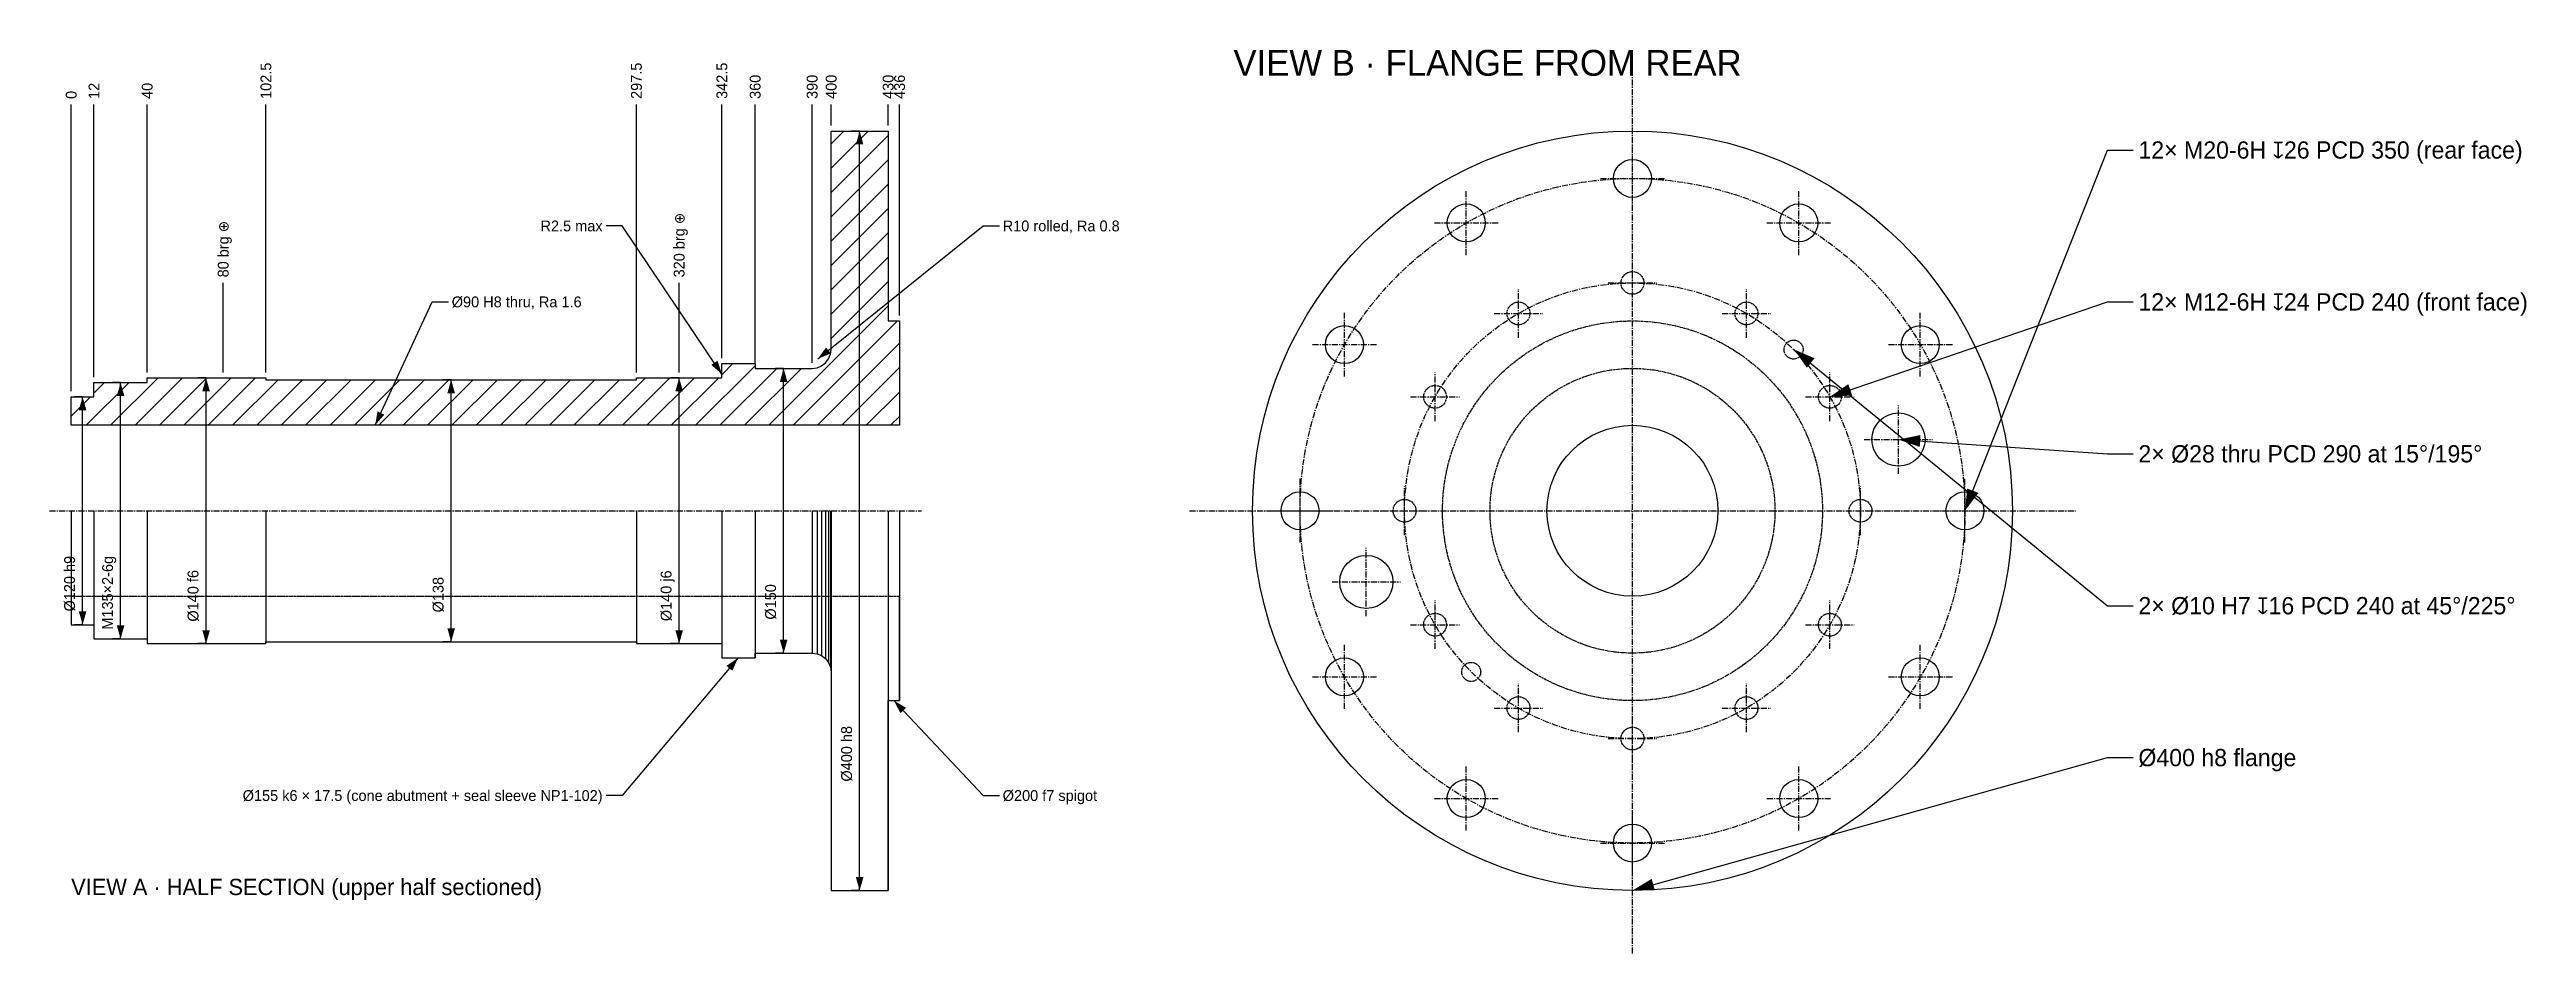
# Model space of a CAD drawing. Header units: millimetres. Extents: x 0 to 1304, y -233 to 243.
import ezdxf
from ezdxf.enums import TextEntityAlignment as Align

# ---------------------------------------------------------------- set-up
doc = ezdxf.new("R2010")
doc.units = ezdxf.units.MM
doc.linetypes.add('CENTER', pattern=[5.08, 3.175, -0.635, 0.635, -0.635])
doc.linetypes.add('DASHED', pattern=[1.524, 1.27, -0.254])
for name, color, linetype in [('CENTER', 1, 'CENTER'), ('DIM', 3, 'Continuous'), ('HATCH', 9, 'Continuous'), ('HIDDEN', 8, 'DASHED'), ('OUTLINE', 7, 'Continuous'), ('TEXT', 3, 'Continuous')]:
    doc.layers.add(name, color=color, linetype=linetype)

msp = doc.modelspace()

# ---------------------------------------------------------------- hatches: boundary and pattern name
at = {"layer": 'DIM'}
for points in [[(426.4, 200), (424.4, 192.9), (428.4, 192.9)], [(353.9, 72), (351.6, 79), (348.3, 76.8)], [(404.4, 80), (411.2, 82.9), (408.7, 86)], [(918.2, 85), (925, 75.3), (929, 80.3)], [(37.4, 67.5), (35.4, 60.4), (39.4, 60.4)], [(82.4, 70), (80.4, 62.9), (84.4, 62.9)], [(211.4, 69), (209.4, 61.9), (213.4, 61.9)], [(331.4, 70), (329.4, 62.9), (333.4, 62.9)], [(386.4, 75), (384.4, 67.9), (388.4, 67.9)], [(937.1, 60), (948.9, 60.7), (946.8, 66.7)], [(17.4, 60), (15.4, 52.9), (19.4, 52.9)], [(171.4, 45), (176.2, 50.6), (172.6, 52.3)], [(973.2, 37.5), (984.4, 33.6), (984.8, 39.9)], [(1008.2, 0), (1015.3, 9.4), (1009.4, 11.7)], [(17.4, -60), (19.4, -52.9), (15.4, -52.9)], [(37.4, -67.5), (39.4, -60.4), (35.4, -60.4)], [(82.4, -70), (84.4, -62.9), (80.4, -62.9)], [(211.4, -69), (213.4, -61.9), (209.4, -61.9)], [(331.4, -70), (333.4, -62.9), (329.4, -62.9)], [(362.4, -77.5), (356.3, -81.7), (359.4, -84.3)], [(386.4, -75), (388.4, -67.9), (384.4, -67.9)], [(444.4, -100), (447.9, -106.6), (450.8, -103.8)], [(426.4, -200), (428.4, -192.9), (424.4, -192.9)], [(833.2, -200), (845, -200), (843.3, -193.9)]]:
    msp.add_hatch(color=7, dxfattribs=at).paths.add_polyline_path(points)
at = {"layer": 'HATCH'}
h = msp.add_hatch(dxfattribs=at)
h.set_pattern_fill('ANSI31', scale=2.8571)
h.paths.add_polyline_path([(11.4, 45), (11.4, 60), (23.4, 60), (23.4, 67.5), (51.4, 67.5), (51.4, 70), (113.9, 70), (113.9, 69), (308.9, 69), (308.9, 70), (353.9, 70), (353.9, 77.5), (371.4, 77.5), (371.4, 75), (401.4, 75), (404, 75.3), (406.4, 76.3), (408.5, 77.9), (410.1, 80), (411.1, 82.4), (411.4, 85), (411.4, 200), (441.4, 200), (441.4, 100), (447.4, 100), (447.4, 45), (447.4, 45)])

# ---------------------------------------------------------------- linework, layer by layer
at = {"layer": 'CENTER'}
for p, q in [((833.2, -233.2), (833.2, 233.2)), ((833.2, 158.2), (833.2, 191.8)), ((816.4, 175), (850, 175)), ((745.7, 134.7), (745.7, 168.4)), ((920.7, 134.7), (920.7, 168.4)), ((728.9, 151.6), (762.5, 151.6)), ((903.9, 151.6), (937.5, 151.6)), ((833.2, 107.2), (833.2, 132.8)), ((820.4, 120), (846, 120)), ((681.6, 70.7), (681.6, 104.3)), ((773.2, 91.1), (773.2, 116.7)), ((893.2, 91.1), (893.2, 116.7)), ((984.7, 70.7), (984.7, 104.3)), ((760.4, 103.9), (786, 103.9)), ((880.4, 103.9), (906, 103.9)), ((664.8, 87.5), (698.4, 87.5)), ((967.9, 87.5), (1001.6, 87.5)), ((729.3, 47.2), (729.3, 72.8)), ((937.1, 47.2), (937.1, 72.8)), ((716.4, 60), (742.1, 60)), ((924.3, 60), (949.9, 60)), ((973.2, 19.5), (973.2, 55.5)), ((955.2, 37.5), (991.2, 37.5)), ((658.2, -16.8), (658.2, 16.8)), ((1008.2, -16.8), (1008.2, 16.8)), ((0, 0), (458.9, 0)), ((600, 0), (1066.4, 0)), ((641.4, 0), (675, 0)), ((700.4, 0), (726, 0)), ((713.2, -12.8), (713.2, 12.8)), ((940.4, 0), (966, 0)), ((953.2, -12.8), (953.2, 12.8)), ((991.4, 0), (1025, 0)), ((693.1, -55.5), (693.1, -19.5)), ((675.1, -37.5), (711.1, -37.5)), ((729.3, -72.8), (729.3, -47.2)), ((937.1, -72.8), (937.1, -47.2)), ((716.4, -60), (742.1, -60)), ((924.3, -60), (949.9, -60)), ((681.6, -104.3), (681.6, -70.7)), ((984.7, -104.3), (984.7, -70.7)), ((664.8, -87.5), (698.4, -87.5)), ((773.2, -116.7), (773.2, -91.1)), ((893.2, -116.7), (893.2, -91.1)), ((967.9, -87.5), (1001.6, -87.5)), ((760.4, -103.9), (786, -103.9)), ((880.4, -103.9), (906, -103.9)), ((833.2, -132.8), (833.2, -107.2)), ((820.4, -120), (846, -120)), ((745.7, -168.4), (745.7, -134.7)), ((920.7, -168.4), (920.7, -134.7)), ((728.9, -151.6), (762.5, -151.6)), ((903.9, -151.6), (937.5, -151.6)), ((833.2, -191.8), (833.2, -158.2)), ((816.4, -175), (850, -175))]:
    msp.add_line(p, q, dxfattribs=at)
for radius in [175, 120]:
    msp.add_circle((833.2, 0), radius, dxfattribs=at)
at = {"layer": 'DIM'}
for p, q in [((11.4, 62.9), (11.4, 214)), ((23.4, 70.4), (23.4, 214)), ((51.4, 72.9), (51.4, 214)), ((113.9, 72.9), (113.9, 214)), ((308.9, 72.9), (308.9, 214)), ((353.9, 80.4), (353.9, 214)), ((371.4, 77.9), (371.4, 214)), ((401.4, 77.9), (401.4, 214)), ((411.4, 202.9), (411.4, 214)), ((441.4, 202.9), (441.4, 214)), ((447.4, 102.9), (447.4, 214)), ((426.4, 200), (422.1, 200)), ((426.4, -200), (426.4, 200)), ((1008.2, 0), (1083.2, 190)), ((1083.2, 190), (1096.8, 190)), ((301.4, 150), (292.9, 150)), ((353.9, 72), (301.4, 150)), ((404.4, 80), (491.4, 150)), ((491.4, 150), (500, 150)), ((91.4, 72.9), (91.4, 120)), ((331.4, 72.9), (331.4, 120)), ((171.4, 45), (201.4, 110)), ((201.4, 110), (210, 110)), ((937.1, 60), (1083.2, 110)), ((1083.2, 110), (1096.8, 110)), ((918.2, 85), (1083.2, -50)), ((37.4, 67.5), (33.1, 67.5)), ((37.4, -67.5), (37.4, 67.5)), ((82.4, 70), (78.1, 70)), ((82.4, -70), (82.4, 70)), ((211.4, 69), (207.1, 69)), ((211.4, -69), (211.4, 69)), ((331.4, 70), (327.1, 70)), ((331.4, -70), (331.4, 70)), ((386.4, 75), (382.1, 75)), ((386.4, -75), (386.4, 75)), ((17.4, 60), (13.1, 60)), ((17.4, -60), (17.4, 60)), ((973.2, 37.5), (1083.2, 30)), ((1083.2, 30), (1096.8, 30)), ((1083.2, -50), (1096.8, -50)), ((17.4, -60), (13.1, -60)), ((37.4, -67.5), (33.1, -67.5)), ((82.4, -70), (78.1, -70)), ((211.4, -69), (207.1, -69)), ((362.4, -77.5), (301.4, -150)), ((331.4, -70), (327.1, -70)), ((386.4, -75), (382.1, -75)), ((444.4, -100), (491.4, -150)), ((833.2, -200), (1083.2, -130)), ((1083.2, -130), (1096.8, -130)), ((301.4, -150), (292.9, -150)), ((491.4, -150), (500, -150)), ((426.4, -200), (422.1, -200))]:
    msp.add_line(p, q, dxfattribs=at)
at = {"layer": 'HIDDEN'}
msp.add_line((11.4, -45), (447.4, -45), dxfattribs=at)
for centre, radius in [((833.2, 120), 6), ((773.2, 103.9), 6), ((893.2, 103.9), 6), ((833.2, 0), 100), ((918, 84.9), 5), ((729.3, 60), 6), ((833.2, 0), 75), ((937.1, 60), 6), ((713.2, 0), 6), ((953.2, 0), 6), ((729.3, -60), 6), ((937.1, -60), 6), ((748.3, -84.9), 5), ((773.2, -103.9), 6), ((893.2, -103.9), 6), ((833.2, -120), 6)]:
    msp.add_circle(centre, radius, dxfattribs=at)
at = {"layer": 'OUTLINE'}
for p, q in [((11.4, 0), (11.4, -60)), ((23.4, 0), (23.4, -67.5)), ((51.4, 0), (51.4, -70)), ((113.9, 0), (113.9, -70)), ((308.9, 0), (308.9, -70)), ((353.9, 0), (353.9, -77.5)), ((371.4, 0), (371.4, -77.5)), ((401.4, 0), (401.4, -75)), ((404, 0), (404, -75.3)), ((406.4, 0), (406.4, -76.3)), ((408.5, 0), (408.5, -77.9)), ((410.1, 0), (410.1, -80)), ((411.1, 0), (411.1, -82.4)), ((411.4, 0), (411.4, -200)), ((441.4, 0), (441.4, -200)), ((447.4, 0), (447.4, -100))]:
    msp.add_line(p, q, dxfattribs=at)
msp.add_lwpolyline([(11.4, 45), (11.4, 60), (23.4, 60), (23.4, 67.5), (51.4, 67.5), (51.4, 70), (113.9, 70), (113.9, 69), (308.9, 69), (308.9, 70), (353.9, 70), (353.9, 77.5), (371.4, 77.5), (371.4, 75), (401.4, 75), (404, 75.3), (406.4, 76.3), (408.5, 77.9), (410.1, 80), (411.1, 82.4), (411.4, 85), (411.4, 200), (441.4, 200), (441.4, 100), (447.4, 100), (447.4, 45), (447.4, 45)], close=True, dxfattribs=at)
msp.add_lwpolyline([(11.4, -60), (23.4, -60), (23.4, -67.5), (51.4, -67.5), (51.4, -70), (113.9, -70), (113.9, -69), (308.9, -69), (308.9, -70), (353.9, -70), (353.9, -77.5), (371.4, -77.5), (371.4, -75), (401.4, -75), (404, -75.3), (406.4, -76.3), (408.5, -77.9), (410.1, -80), (411.1, -82.4), (411.4, -85), (411.4, -200), (441.4, -200), (441.4, -100), (447.4, -100), (447.4, -45)], dxfattribs=at)
for centre, radius in [((833.2, 0), 200), ((833.2, 175), 10), ((745.7, 151.6), 10), ((920.7, 151.6), 10), ((681.6, 87.5), 10), ((984.7, 87.5), 10), ((833.2, 0), 45), ((973.2, 37.5), 14), ((658.2, 0), 10), ((1008.2, 0), 10), ((693.1, -37.5), 14), ((681.6, -87.5), 10), ((984.7, -87.5), 10), ((745.7, -151.6), 10), ((920.7, -151.6), 10), ((833.2, -175), 10)]:
    msp.add_circle(centre, radius, dxfattribs=at)

# ---------------------------------------------------------------- texts
at = {"layer": 'DIM'}
for s, p in [('102.5', (113.9, 216.9)), ('297.5', (308.9, 216.9)), ('342.5', (353.9, 216.9)), ('12', (23.4, 216.9)), ('40', (51.4, 216.9)), ('360', (371.4, 216.9)), ('390', (401.4, 216.9)), ('400', (411.4, 216.9)), ('430', (441.4, 216.9)), ('436', (447.4, 216.9)), ('0', (11.4, 216.9)), ('80 brg ⊕', (91.4, 122.9)), ('320 brg ⊕', (331.4, 122.9))]:
    msp.add_text(s, height=5.71, rotation=90, dxfattribs=at).set_placement(p, align=Align.MIDDLE_LEFT)
for s, height, p in [('12× M20-6H ↧26 PCD 350 (rear face)', 9.091, (1099.5, 190)), ('R10 rolled, Ra 0.8', 5.714, (501.7, 150)), ('Ø90 H8 thru, Ra 1.6', 5.714, (211.7, 110)), ('12× M12-6H ↧24 PCD 240 (front face)', 9.091, (1099.5, 110)), ('2× Ø28 thru PCD 290 at 15°/195°', 9.091, (1099.5, 30)), ('2× Ø10 H7 ↧16 PCD 240 at 45°/225°', 9.091, (1099.5, -50)), ('Ø400 h8 flange', 9.091, (1099.5, -130)), ('Ø200 f7 spigot', 5.714, (501.7, -150))]:
    msp.add_text(s, height=height, dxfattribs=at).set_placement(p, align=Align.MIDDLE_LEFT)
for s, height, p in [('R2.5 max', 5.71, (291.1, 150)), ('Ø155 k6 × 17.5 (cone abutment + seal sleeve NP1-102)', 5.714, (291.1, -150))]:
    msp.add_text(s, height=height, dxfattribs=at).set_placement(p, align=Align.MIDDLE_RIGHT)
for s, p in [('Ø120 h9', (15.1, -38.4)), ('M135×2-6g', (35.1, -43.2)), ('Ø140 f6', (80.1, -44.8)), ('Ø138', (209.1, -44.2)), ('Ø140 j6', (329.1, -44.8)), ('Ø150', (384.1, -48)), ('Ø400 h8', (424.1, -128))]:
    msp.add_text(s, height=5.71, rotation=90, dxfattribs=at).set_placement(p, align=Align.BOTTOM_CENTER)
at = {"layer": 'TEXT'}
for s, height, p in [('VIEW B · FLANGE FROM REAR', 13.636, (623.2, 225)), ('VIEW A · HALF SECTION (upper half sectioned)', 8.571, (11.4, -205))]:
    msp.add_text(s, height=height, dxfattribs=at).set_placement(p, align=Align.BOTTOM_LEFT)

doc.saveas('drawing.dxf')
